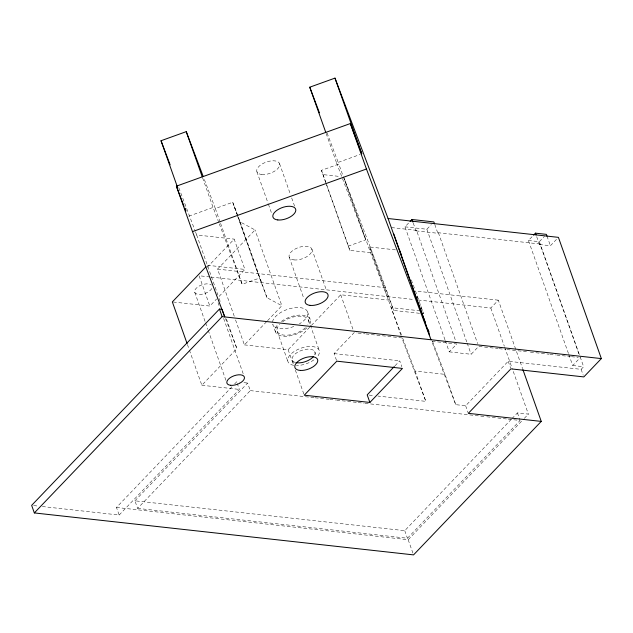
<?xml version="1.0" encoding="UTF-8"?>
<svg xmlns="http://www.w3.org/2000/svg" width="633" height="633" viewBox="0 0 633 633"><rect width="100%" height="100%" fill="white"/><g stroke="black" fill="none" stroke-linecap="round" stroke-linejoin="round"><path stroke-width="0.47" stroke-dasharray="3.17 2.37" d="M207.197 267.3L234.163 239.116L244.892 269.421L217.254 298.309M234.25 316.239L217.554 269.112L255.028 229.953L240.16 221.93L232.722 202.283L215.331 208.542L203.905 178.34M173.3 302.02L209.839 306.063L216.581 299.013M189.394 350.073L201.856 385.26L236.908 348.617L226.092 318.059M235.555 319.934L244.385 344.882L266.873 321.39M267.553 320.678L281.859 305.723L255.028 229.953M42.348 506.535L119.162 515.033L116.48 507.46L231.892 386.826M234.621 383.97L236.671 381.834L239.409 382.134M119.162 515.033L239.353 389.406L237.264 383.519M134.932 500.814L247.614 383.044L250.296 390.616L137.614 508.394L134.932 500.814L404.756 530.668L511.29 419.315M444.983 339.81L404.978 226.828L409.44 222.167M244.385 344.882L288.142 349.725L310.684 326.169M311.365 325.457L340.728 294.764L388.433 300.042L370.519 252.67L344.336 178.751M413.222 222.998L416.008 230.871L416.514 230.341L455.768 341.203M404.978 226.828L426.856 229.249L431.318 224.588M416.008 230.871L437.886 233.292L438.392 232.762L539.965 244.006L579.227 354.86M336.495 360.319L334.113 353.586L354.148 332.649L357.067 332.974M395 365.811L399.747 360.85L401.836 366.736M568.442 353.467L528.428 240.493L532.891 235.824M528.428 240.493L539.371 241.695L544.467 236.37M536.681 236.655L539.466 244.528L539.965 244.006M418.128 299.987L490.812 308.026L498.321 300.177L522.573 368.659M539.466 244.528L550.409 245.739L557.087 238.76M445.315 340.736L449.248 351.853L456.757 344.004L431.753 341.234L455.744 404.669L465.643 405.761L508.212 361.269L581.141 369.34L583.642 366.721L539.371 241.695M449.248 351.853L471.126 354.274L478.635 346.417L498.171 348.585M511.97 418.603L517.438 412.898L528.373 414.109L512.232 368.509M137.614 508.394L407.438 538.248L520.12 420.47L508.346 419.173M568.766 354.401L572.707 365.51L580.216 357.661M116.48 507.46L408.182 539.735L523.594 419.101M524.274 418.389L528.373 414.109M188.761 216.177L213.084 207.418L218.971 222.982M326.122 133.397L336.59 162.966L360.019 154.531M325.694 182.359L321.445 170.348L338.837 164.089L343.094 176.101M219.311 223.9L242.162 284.312L259.554 278.053L266.991 297.7L281.859 305.723M326.027 183.285L348.277 246.118L365.668 239.86L343.418 177.026M321.445 170.348L323.059 174.621L339.755 176.465M391.503 227.579L416.514 230.341M400.871 335.166L369.648 246.997L395.696 249.885M348.277 246.118L349.891 250.391L370.519 252.67M195.613 232.192L196.665 234.962L234.163 239.116M207.395 265.274L244.892 269.421M217.554 269.112L385.584 287.699L393.639 310.431L419.687 313.311M498.321 300.177L415.493 291.014L423.54 313.739L420.059 304.528M209.911 276.945L199.11 275.751L209.839 306.063M210.892 277.056L414.204 299.551M420.059 310.819L391.115 307.614L402.24 337.033M358.041 333.077L364.853 333.828M365.827 333.939L401.844 337.927L425.835 401.362L377.948 396.06M499.152 348.688L505.989 349.448M506.962 349.551L526.498 351.719M530.407 352.146L548.961 354.203M549.935 354.306L555.798 354.955M556.771 355.066L570.452 356.577M571.425 356.688L578.261 357.439M572.707 365.51L583.642 366.721M334.113 353.586L399.747 360.85M402.588 337.951L415.098 371.049L445.007 374.356L455.744 404.669M369.15 395.087L374.032 395.625M243.966 382.641L247.614 383.044M201.856 385.26L239.353 389.406M250.296 390.616L314.071 397.674M315.052 397.785L328.788 399.304M329.769 399.415L335.656 400.064M336.637 400.175L357.241 402.453M358.223 402.564L364.11 403.213M365.091 403.324L485.78 416.672M486.761 416.783L507.365 419.062M33.596 505.569L38.455 506.107M411.315 279.952L414.797 289.17M416.925 296.236L417.97 298.998M432.497 341.266L445.007 374.356M327.071 132.962L338.837 164.089M343.687 176.9L385.584 287.699M369.648 246.997L393.639 310.431M336.59 162.966L365.668 239.86M178.846 187.851L195.265 231.267M225.514 318.486L236.908 348.617M546.999 236.117L550.409 245.739M581.141 369.34L583.222 375.234M490.812 308.026L504.319 346.18M504.651 347.106L511.899 367.583M508.212 361.269L510.602 368.002M517.438 412.898L519.82 419.632M438.392 232.762L477.646 343.624M434.792 224.549L437.886 233.292M426.856 229.249L466.861 342.231M467.194 343.157L471.126 354.274M465.643 405.761L468.325 413.341M415.098 371.049L425.835 401.362M323.059 174.621L349.891 250.391M340.728 294.764L353.167 329.872M311.832 249.046L326.612 290.792M279.525 163.607L290.365 194.228M291.678 197.939L294.638 206.287M408.182 539.735L412.914 553.1M404.756 530.668L407.438 538.248M289.218 257.188L303.998 298.934M307.559 311.847L310.241 319.428M256.911 171.749L268.076 203.296M268.408 204.222L271.692 213.503M308.508 320.053L319.238 350.358M314.72 351.56L316.207 355.77M292.438 360.43L293.633 363.801M288.142 349.725L293.403 364.568M295.374 370.139L304.244 395.19M240.16 221.93L266.991 297.7M234.345 206.556L261.176 282.326M232.722 202.283L236.979 214.294M237.304 215.22L259.554 278.053M277.191 331.32L287.928 361.633M275.45 331.945L272.768 324.373A18.492 9.131 -19.5 0 0 295.192 325.955M215.331 208.542L220.237 222.405M220.569 223.33L242.162 284.312M202.615 177.849L213.084 207.418M196.665 234.962L217.887 294.907M219.2 298.61L220.189 301.387M218.053 302.716L219.042 305.502M223.639 318.486L243.349 374.158M194.742 292.28L205.258 321.968M205.59 322.893L207.885 329.389M208.217 330.315L225.957 380.417M187.423 344.51L189.061 349.147M211.786 288.569A9.242 4.566 -19.5 0 1 198.438 294.385A9.242 4.566 -19.5 0 1 197.694 287.01A9.242 4.566 -19.5 0 1 211.43 285.016M295.366 362.472A12.019 5.934 -19.5 0 1 300.722 350.729A12.019 5.934 -19.5 0 1 314.656 354.789M293.728 365.304A16.64 8.221 -19.5 0 1 290.65 354.338A16.64 8.221 -19.5 0 1 312.306 346.544A16.64 8.221 -19.5 0 1 317.268 356.83M313.928 359.837A16.64 8.221 -19.5 0 1 296.355 365.526M281.353 321.422A18.492 9.131 -19.5 0 1 302.867 315.218A18.492 9.131 -19.5 0 1 309.529 324.539M306.894 327.847A18.492 9.131 -19.5 0 1 282.453 336.107A18.492 9.131 -19.5 0 1 278.267 324.072M272.522 321.944A18.492 9.131 -19.5 0 1 299.409 307.575A18.492 9.131 -19.5 0 1 299.417 323.843M282.5 321.849A16.64 8.221 -19.5 0 1 301.862 316.263A16.64 8.221 -19.5 0 1 307.86 324.65M305.359 327.752A16.64 8.221 -19.5 0 1 283.41 335.055A16.64 8.221 -19.5 0 1 279.723 324.238M261.706 174.486A12.019 5.934 -19.5 0 0 279.683 165.181A12.019 5.934 -19.5 0 0 263.257 163.369A12.019 5.934 -19.5 0 0 261.706 174.486M294.013 259.918A12.019 5.934 -19.5 0 0 311.99 250.621A12.019 5.934 -19.5 0 0 295.571 248.801A12.019 5.934 -19.5 0 0 294.013 259.918"/><path stroke-width="0.95" d="M206.049 266.683L172.342 301.909L187.099 343.584M325.797 132.471L309.759 87.196L334.984 78.112L361.815 153.882L350.35 123.554L176.393 186.173L192.487 231.631L224.747 316.927L222.064 309.355L219.453 309.062L31.65 505.356L34.332 512.928L413.547 554.888L541.255 421.404L522.898 369.585M34.332 512.928L222.136 316.642L601.35 358.594L558.417 237.359L388.076 218.52L334.984 78.112M410.073 221.503L411.988 219.501L433.866 221.922L434.483 223.671M394.319 366.515L367.195 394.873L369.878 402.446L304.244 395.19L336.796 361.166L402.43 368.422L369.878 402.446M533.532 235.159L535.439 233.158L546.382 234.368L546.999 236.117M601.35 358.594L583.824 376.912L510.894 368.849L468.325 413.341L541.255 421.404M177.715 187.859L161.027 140.732L186.252 131.648L203.217 176.504M192.487 231.631L366.444 169.019L431.01 339.747L388.076 218.52M399.558 250.312L401.615 255.748M421.024 310.922L425.194 321.96M427.971 329.31L429.016 332.072M309.759 87.196L319.451 112.824M161.027 140.732L170.111 164.754M176.393 186.173L184.037 206.39M184.733 208.225L185.778 210.987M535.439 233.158L536.064 234.906M411.988 219.501L412.914 222.128M393.758 233.941L429.475 334.802M350.35 123.554L366.444 169.019M186.252 131.648L202.283 176.931M184.915 208.186L185.896 210.955M219.453 309.062L222.136 316.642M313.477 356.585A12.019 5.934 -19.5 0 1 296.094 362.646M310.115 305.383A12.019 5.934 -19.5 0 0 328.092 296.086A12.019 5.934 -19.5 0 0 311.665 294.266A12.019 5.934 -19.5 0 0 310.115 305.383M277.8 219.944A12.019 5.934 -19.5 0 0 295.777 210.647A12.019 5.934 -19.5 0 0 279.359 208.827A12.019 5.934 -19.5 0 0 277.8 219.944M230.634 385.307A9.242 4.566 -19.5 0 0 244.457 378.154A9.242 4.566 -19.5 0 0 231.828 376.754A9.242 4.566 -19.5 0 0 230.634 385.307M300.414 370.432A12.019 5.934 -19.5 0 0 317.766 360.652A12.019 5.934 -19.5 0 0 300.62 359.639A12.019 5.934 -19.5 0 0 300.414 370.432"/></g></svg>
